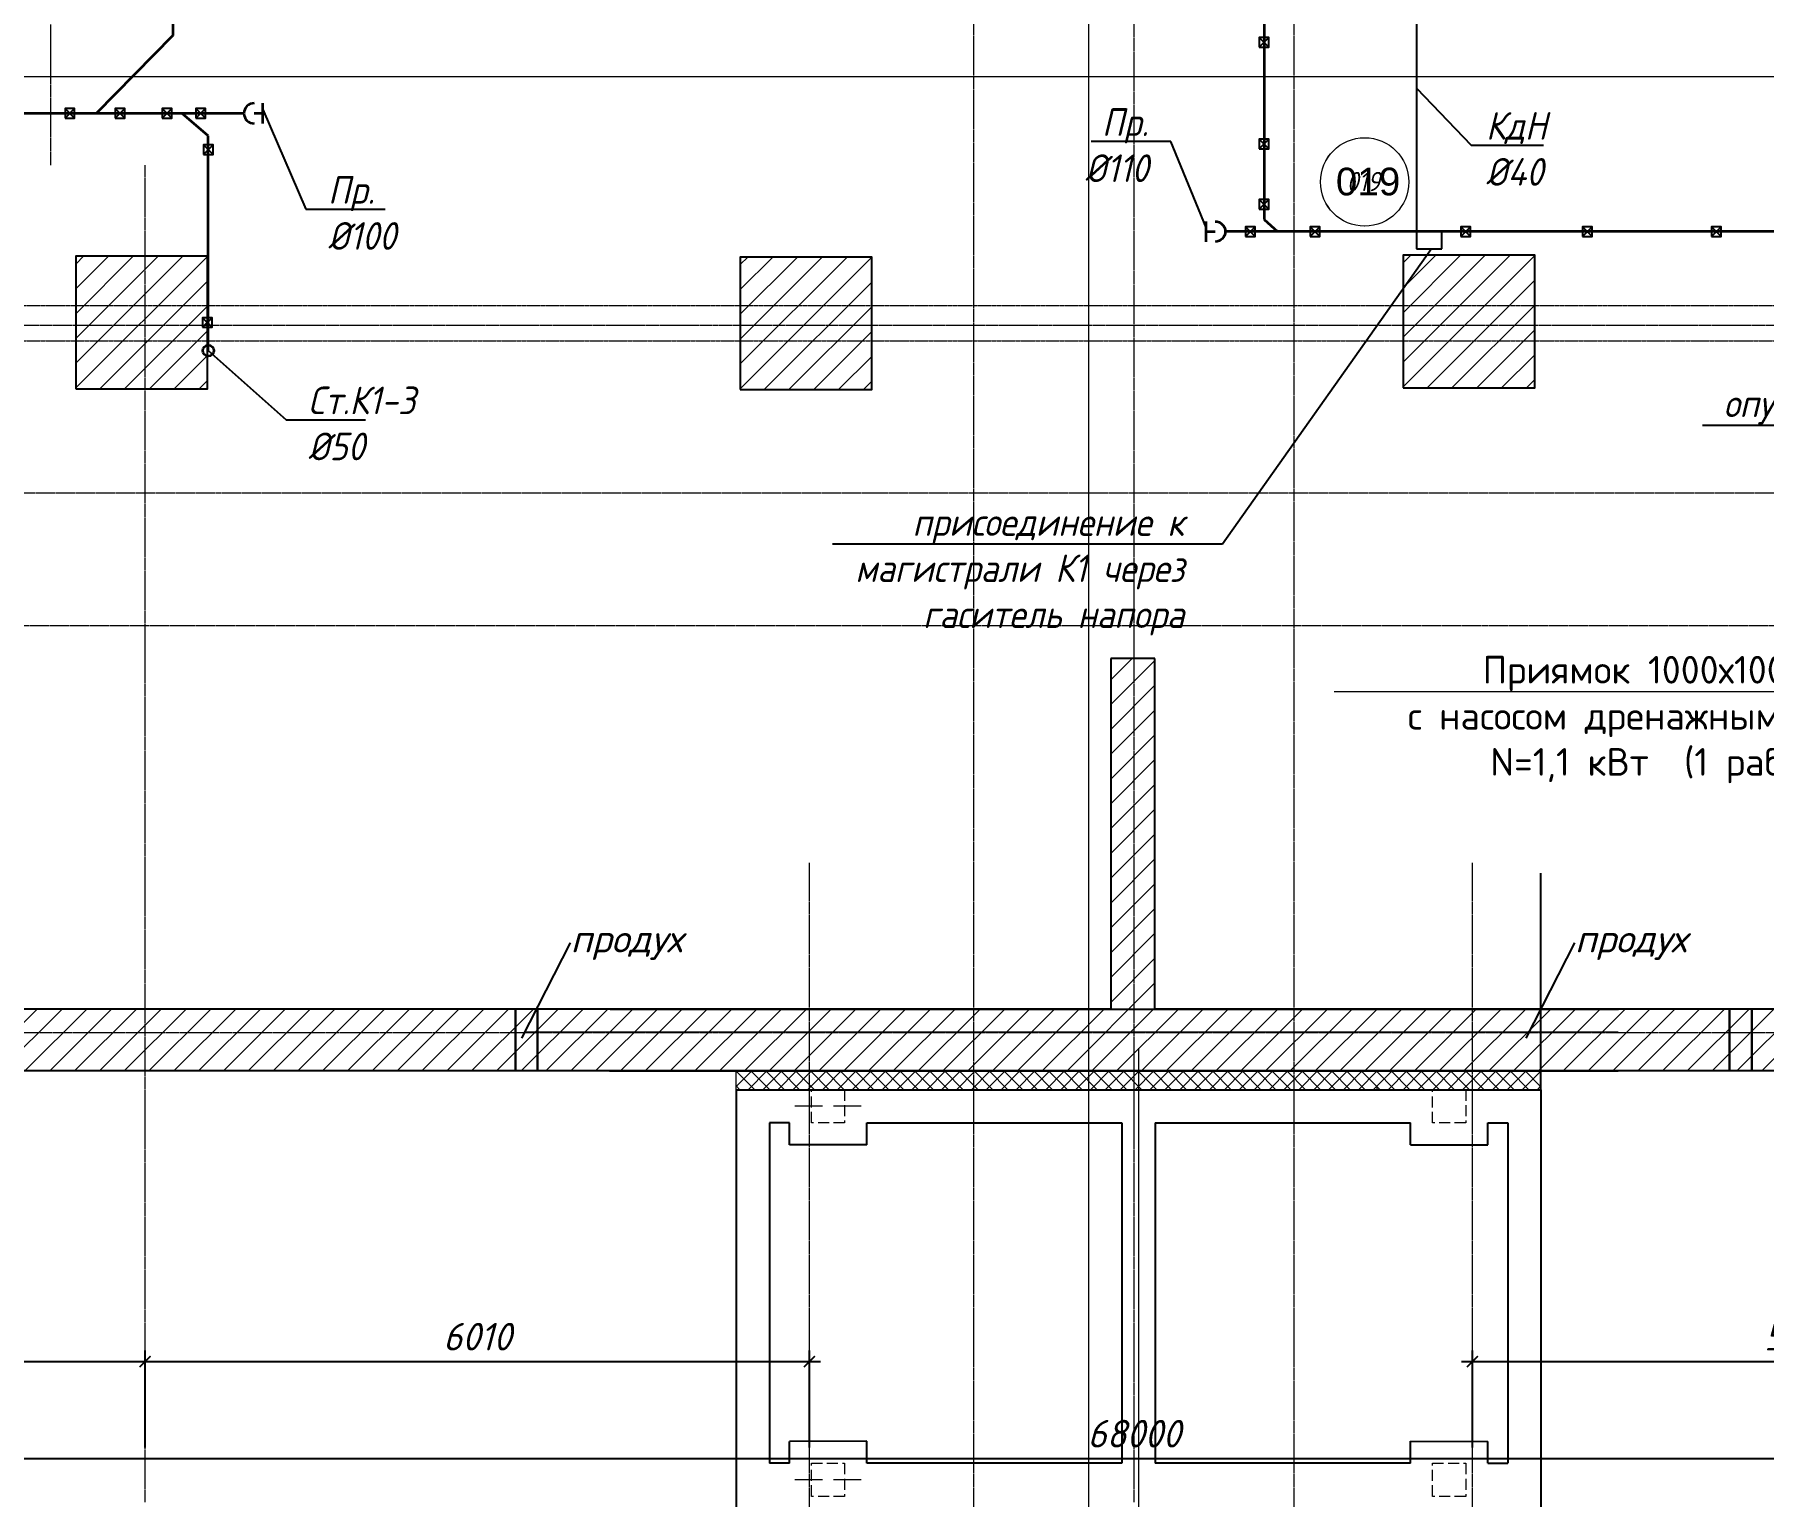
# Model space of a CAD drawing. Header units: millimetres. Extents: x -10178924 to 11692288, y -947381 to 58396.
# Drawn here: x 736189 to 751832, y -930755 to -917528 of the extents above; entities that cross this region are included whole.
import ezdxf
from ezdxf import colors
from ezdxf.entities.mleader import LeaderData, LeaderLine
from ezdxf.enums import TextEntityAlignment as Align
from ezdxf.math import Vec2, Vec3

# ---------------------------------------------------------------- set-up
doc = ezdxf.new("R2010")
doc.units = ezdxf.units.MM
for name, pattern in [('DASHED', [564.444447, 282.222223, -282.222223]), ('GOST2.303 4', [7, 5, -2, 0]), ('короткая штриховая', [282.222222, 141.111111, -141.111111]), ('невидимая', [9.525, 6.35, -3.175]), ('осевая', [50.8, 31.75, -6.35, 6.35, -6.35])]:
    doc.linetypes.add(name, pattern=pattern)
for name, color, linetype, lineweight in [('_0', 7, 'Continuous', 25), ('PDF _Разрезы', 7, 'Continuous', 9), ('Балки.1', 7, 'Continuous', 9), ('ВК_ К1', 24, 'Continuous', 35), ('Контур пол Подвал', 7, 'Continuous', 9), ('Крыльцо', 250, 'Continuous', 9), ('Оси', 253, 'Continuous', 9), ('Отделка СТЕН', 6, 'Continuous', 13), ('перегородки нов.', 112, 'Continuous', 30), ('Размеры осевые', 153, 'Continuous', 9), ('Стены', 7, 'Continuous', 20), ('Стены.1', 7, 'Continuous', 25), ('Текст 0.09', 250, 'Continuous', 5), ('Штрих', 7, 'Continuous', 13), ('ШТРИХОВКА', 252, 'Continuous', 15)]:
    doc.layers.add(name, color=color, linetype=linetype, lineweight=lineweight)
for name, color, linetype in [('PDF _Марки помещений', 5, 'Continuous'), ('ВК_Выноски', 7, 'Continuous'), ('Стены внутр.1', 7, 'Continuous')]:
    doc.layers.add(name, color=color, linetype=linetype)
doc.styles.add('Gost_', font='isocpeur.ttf', dxfattribs={"width": 0.8, "height": 250})
doc.styles.add('ISOCPEUR', font='isocpeui.ttf', dxfattribs={"width": 0.9})
doc.styles.add('PDF Arial', font='arial.ttf')
doc.styles.add('НТПИ_ТИ', font='isocpeui.ttf', dxfattribs={"height": 250})
doc.styles.add('ТЕКСТ', font='arial.ttf', dxfattribs={"height": 200})
doc.styles.add('Текст_М100', font='GOST_Common Italic.ttf', dxfattribs={"height": 250})
doc.dimstyles.new('Размеры_М100', dxfattribs={"dimtxt": 250, "dimasz": 100, "dimexe": 100, "dimexo": 100, "dimgap": 100, "dimtad": 1, "dimrnd": 5, "dimtxsty": 'Текст_М100', "dimblk": 'ARCHTICK', "dimcen": 250, "dimdle": 100, "dimadec": 0, "dimazin": 2, "dimtfac": 1, "dimtmove": 1, "dimatfit": 3, "dimfxl": 1, "dimarcsym": 0})

# ---------------------------------------------------------------- blocks, each defined once
blk = doc.blocks.new('_None')
blk = doc.blocks.new('*U2131')
at = {"color": 0, "lineweight": -2}
for p, q in [((215, -115), (215, 115)), ((215, 0), (115, 0))]:
    blk.add_line(p, q, dxfattribs=at)
blk.add_arc((115, 0), 115, 90, 270, dxfattribs=at)
at = {"color": 18, "lineweight": 40, "true_color": 0x050505, "style": 'Gost_', "width": 0.8, "flags": 1}
blk.add_attdef('ДИАМЕТР', text='', height=2.5, dxfattribs=at).set_placement((-24, 39), align=Align.MIDDLE_CENTER)
blk = doc.blocks.new('_ArchTick')
at = {"color": 0, "linetype": 'ByBlock', "const_width": 0.15}
blk.add_lwpolyline([(-0.5, -0.5), (0.5, 0.5)], dxfattribs=at)
blk = doc.blocks.new('*D2684')
at = {"layer": 'Defpoints', "color": 0, "ltscale": 100, "transparency": 16777216}
for p in [(18052, -50926), (12047, -51804), (18052, -51804)]:
    blk.add_point(p, dxfattribs=at)
at = {"layer": 'Размеры осевые', "color": 0, "lineweight": -2, "ltscale": 100, "transparency": 16777216}
for p, q in [((12047, -51704), (12047, -50826)), ((18052, -51704), (18052, -50826)), ((11947, -50926), (18152, -50926))]:
    blk.add_line(p, q, dxfattribs=at)
at = {"layer": 'Размеры осевые', "color": 0, "lineweight": -2, "ltscale": 100, "transparency": 16777216, "xscale": 100, "yscale": 100, "zscale": 100, "rotation": 180}
blk.add_blockref('_ArchTick', (12047, -50926), dxfattribs=at)
at = {"layer": 'Размеры осевые', "color": 0, "lineweight": -2, "ltscale": 100, "transparency": 16777216, "xscale": 100, "yscale": 100, "zscale": 100}
blk.add_blockref('_ArchTick', (18052, -50926), dxfattribs=at)
at = {"layer": 'Размеры осевые', "color": 0, "ltscale": 100, "transparency": 16777216, "insert": (15049, -50701), "char_height": 250, "attachment_point": 5, "style": 'Текст_М100'}
blk.add_mtext('6005', dxfattribs=at)
blk = doc.blocks.new('*D2685')
at = {"layer": 'Defpoints', "color": 0, "ltscale": 100, "transparency": 16777216}
for p in [(24063, -50926), (18052, -51804), (24063, -51804)]:
    blk.add_point(p, dxfattribs=at)
at = {"layer": 'Размеры осевые', "color": 0, "lineweight": -2, "ltscale": 100, "transparency": 16777216}
for p, q in [((18052, -51704), (18052, -50826)), ((24063, -51704), (24063, -50826)), ((17952, -50926), (24163, -50926))]:
    blk.add_line(p, q, dxfattribs=at)
at = {"layer": 'Размеры осевые', "color": 0, "lineweight": -2, "ltscale": 100, "transparency": 16777216, "xscale": 100, "yscale": 100, "zscale": 100, "rotation": 180}
blk.add_blockref('_ArchTick', (18052, -50926), dxfattribs=at)
at = {"layer": 'Размеры осевые', "color": 0, "lineweight": -2, "ltscale": 100, "transparency": 16777216, "xscale": 100, "yscale": 100, "zscale": 100}
blk.add_blockref('_ArchTick', (24063, -50926), dxfattribs=at)
at = {"layer": 'Размеры осевые', "color": 0, "ltscale": 100, "transparency": 16777216, "insert": (21057, -50701), "char_height": 250, "attachment_point": 5, "style": 'Текст_М100'}
blk.add_mtext('6010', dxfattribs=at)
blk = doc.blocks.new('*D2687')
at = {"layer": 'Defpoints', "color": 0, "ltscale": 100, "transparency": 16777216}
for p in [(36045, -50926), (30062, -51804), (36045, -51804)]:
    blk.add_point(p, dxfattribs=at)
at = {"layer": 'Размеры осевые', "color": 0, "lineweight": -2, "ltscale": 100, "transparency": 16777216}
for p, q in [((30062, -51704), (30062, -50826)), ((36045, -51704), (36045, -50826)), ((29962, -50926), (36145, -50926))]:
    blk.add_line(p, q, dxfattribs=at)
at = {"layer": 'Размеры осевые', "color": 0, "lineweight": -2, "ltscale": 100, "transparency": 16777216, "xscale": 100, "yscale": 100, "zscale": 100, "rotation": 180}
blk.add_blockref('_ArchTick', (30062, -50926), dxfattribs=at)
at = {"layer": 'Размеры осевые', "color": 0, "lineweight": -2, "ltscale": 100, "transparency": 16777216, "xscale": 100, "yscale": 100, "zscale": 100}
blk.add_blockref('_ArchTick', (36045, -50926), dxfattribs=at)
at = {"layer": 'Размеры осевые', "color": 0, "ltscale": 100, "transparency": 16777216, "insert": (33053, -50701), "char_height": 250, "attachment_point": 5, "style": 'Текст_М100'}
blk.add_mtext('5985', dxfattribs=at)
blk = doc.blocks.new('*D2691')
at = {"layer": 'Defpoints', "color": 0, "ltscale": 100, "transparency": 16777216}
for p in [(61000, -51804), (-7000, -52200), (61000, -52200)]:
    blk.add_point(p, dxfattribs=at)
at = {"layer": 'Размеры осевые', "color": 0, "lineweight": -2, "ltscale": 100, "transparency": 16777216}
for p, q in [((-7000, -52100), (-7000, -51704)), ((61000, -52100), (61000, -51704)), ((-7100, -51804), (61100, -51804))]:
    blk.add_line(p, q, dxfattribs=at)
at = {"layer": 'Размеры осевые', "color": 0, "lineweight": -2, "ltscale": 100, "transparency": 16777216, "xscale": 100, "yscale": 100, "zscale": 100, "rotation": 180}
blk.add_blockref('_ArchTick', (-7000, -51804), dxfattribs=at)
at = {"layer": 'Размеры осевые', "color": 0, "lineweight": -2, "ltscale": 100, "transparency": 16777216, "xscale": 100, "yscale": 100, "zscale": 100}
blk.add_blockref('_ArchTick', (61000, -51804), dxfattribs=at)
at = {"layer": 'Размеры осевые', "color": 0, "ltscale": 100, "transparency": 16777216, "insert": (27000, -51579), "char_height": 250, "attachment_point": 5, "style": 'Текст_М100'}
blk.add_mtext('68000', dxfattribs=at)
blk = doc.blocks.new('A$C5282721b')
at = {"layer": 'ШТРИХОВКА', "ltscale": 100, "true_color": 0x000000, "transparency": 33554687}
h = blk.add_hatch(dxfattribs=at)
h.set_pattern_fill('ANSI31', color=18, scale=50)
h.set_pattern_definition([(45, (-79853.19, 25128.16), (-112.2532, 112.2532), [])])
h.paths.add_polyline_path([(5440.998, -31868.119), (-7386.275, -31868.119), (-7386.275, -48296.478), (61378.75, -48296.478), (61378.75, -31842.839), (41035.118, -31842.839), (41035.118, -31656.036), (40796.248, -31656.036), (40796.248, -31842.839), (40629.962, -31842.839), (40629.962, -31942.839), (40605.14, -34348.621), (40629.93, -32405.355), (39128.581, -32429.908), (40629.962, -32402.839), (40629.675, -32155.326), (39132.149, -32179.816), (39135.64, -31968.17), (38886.085, -31968.17), (38879.867, -32433.975), (40623.548, -32405.459), (40553.111, -38427.181), (40243.01, -38425.516), (40241.748, -38827.97), (43340.219, -38835.027), (43340.219, -38442.147), (40953.116, -38429.329), (41029.994, -32402.839), (54378.974, -32402.839), (54378.974, -35923.465), (54778.974, -35923.465), (54778.974, -32402.839), (60818.75, -32402.839), (60818.75, -41309.464), (60472.291, -41309.464), (60472.291, -41709.464), (60818.75, -41709.464), (60818.75, -47736.478), (44025.201, -47736.478), (44013.125, -46167.929), (43613.137, -46171.008), (43625.189, -47736.478), (27189.462, -47736.478), (27189.462, -44565.139), (26789.462, -44565.139), (26789.462, -47736.478), (10401.743, -47736.478), (10394.408, -46134.647), (9994.404, -46134.678), (10001.739, -47736.478), (-6826.275, -47736.478), (-6826.275, -41729.869), (-6530.734, -41731.097), (-6529.072, -41331.1), (-6826.275, -41329.865), (-6826.275, -32428.119), (-762.705, -32428.119), (-770.891, -36004.088), (-370.903, -36005.35), (-362.703, -32428.119), (5640.998, -32428.119), (5640.998, -31868.119)])
h.paths.add_polyline_path([(3584.804, -41373.023), (3584.804, -41773.13), (9973.974, -41799.679), (9987.536, -44634.678), (10387.54, -44634.678), (10372.735, -41401.332)], flags=17)
h.paths.add_polyline_path([(2513.142, -41768.578), (2514.803, -41368.779), (-383.184, -41356.638), (-371.114, -37407.013), (-774.123, -37406.088), (-783.181, -41354.976), (-5508.242, -41335.314), (-5509.901, -41734.604)], flags=17)
h = blk.add_hatch(dxfattribs=at)
h.set_pattern_fill('ANSI31', color=18, scale=50)
h.set_pattern_definition([(45, (-114806.28, -12413.2), (-112.2532, 112.2532), [])])
h.paths.add_polyline_path([(18615.638, -42124.741), (17425.638, -42124.741), (17427.448, -41072.077), (17425.638, -40924.741), (18615.638, -40924.741)])
h = blk.add_hatch(dxfattribs=at)
h.set_pattern_fill('ANSI31', color=18, scale=50)
h.set_pattern_definition([(45, (-108795.48, -12420.78), (-112.2532, 112.2532), [])])
h.paths.add_polyline_path([(24626.443, -42132.332), (23436.443, -42132.332), (23438.253, -41079.668), (23436.443, -40932.332), (24626.443, -40932.332)])
h = blk.add_hatch(dxfattribs=at)
h.set_pattern_fill('ANSI31', color=18, scale=50)
h.set_pattern_definition([(45, (-102796.11, -12404.7), (-112.2532, 112.2532), [])])
h.paths.add_polyline_path([(30625.812, -42116.254), (29435.812, -42116.254), (29437.622, -41063.59), (29435.812, -40916.254), (30625.812, -40916.254)])
at = {"layer": 'ШТРИХОВКА', "lineweight": 9, "true_color": 0x000000, "transparency": 33554687}
h = blk.add_hatch(dxfattribs=at)
h.set_pattern_fill('ANSI37', color=18, scale=30, style=0)
h.set_pattern_definition([(45, (-41795451.25, -1495764.39), (-67.3519209, 67.3519209), []), (135, (-41795451.25, -1495764.39), (-67.3519209, -67.3519209), [])])
h.paths.add_polyline_path([(30680.879, -48296.478), (23402.93, -48296.478), (23399.762, -48466.478), (30680.879, -48466.478)])
at = {"transparency": 33554687}
for p, q in [((30680.879, -48466.478), (30680.879, -46507.435)), ((30680.879, -48466.478), (30680.879, -46507.435)), ((30230.744, -48466.478), (30680.879, -48466.478)), ((30230.744, -48466.478), (30680.879, -48466.478))]:
    blk.add_line(p, q, dxfattribs=at)
at = {"layer": 'PDF _Марки помещений', "color": 18, "lineweight": 9, "true_color": 0x000000, "transparency": 33554687}
blk.add_circle((29086.922, -40253.032), 400.064, dxfattribs=at)
at = {"layer": 'PDF _Разрезы', "color": 18, "lineweight": 9, "true_color": 0x000000, "transparency": 33554687}
for points in [[(26590.978, -58613.553), (26594.843, 2746.034)], [(-11856.305, -39299.259), (62616.964, -39299.259)]]:
    blk.add_lwpolyline(points, dxfattribs=at)
at = {"layer": 'Балки.1', "color": 18, "linetype": 'короткая штриховая', "ltscale": 0.02, "true_color": 0x000000, "transparency": 33554687}
for p, q in [((12015.573, -41369.704), (41378.795, -41369.704)), ((12015.573, -41689.704), (41973.795, -41689.704))]:
    blk.add_line(p, q, dxfattribs=at)
at = {"layer": 'Контур пол Подвал', "color": 18, "linetype": 'невидимая', "true_color": 0x000000, "transparency": 33554687}
for p, q in [((13194.417, -43064.958), (39053.725, -43064.958)), ((14394.417, -44264.958), (36068.725, -44264.958))]:
    blk.add_line(p, q, dxfattribs=at)
at = {"layer": 'Крыльцо', "color": 18, "linetype": 'DASHED', "lineweight": 5, "ltscale": 20, "true_color": 0x000000, "transparency": 33554687}
blk.add_line((29693.445, -48466.478), (24375.505, -48466.478), dxfattribs=at)
at = {"layer": 'Оси', "color": 18, "ltscale": 50, "true_color": 0x000000, "transparency": 33554687}
for p, q in [((21498.839, -47941.478), (31379.92, -47941.478)), ((27041.112, -48091.494), (27041.112, -57162.83))]:
    blk.add_line(p, q, dxfattribs=at)
at = {"layer": 'Отделка СТЕН', "color": 18, "true_color": 0x000000, "transparency": 33554687}
blk.add_line((29195.511, -48446.478), (29195.511, -48466.478), dxfattribs=at)
at = {"layer": 'перегородки нов.', "color": 18, "ltscale": 100, "true_color": 0x000000, "transparency": 33554687}
for p, q in [((21401.743, -48296.478), (21401.743, -47736.478)), ((21601.743, -48296.478), (21601.743, -47736.478)), ((32389.462, -48296.478), (32389.462, -47736.478)), ((32589.462, -48296.478), (32589.462, -47736.478))]:
    blk.add_line(p, q, dxfattribs=at)
at = {"layer": 'Размеры осевые', "color": 251, "linetype": 'осевая', "ltscale": 0.5, "transparency": 33554687}
for p, q in [((27000, -52200), (27000, 1500)), ((25550, -58512.867), (25550, -4812.867)), ((28450, -58512.867), (28450, -4812.867)), ((17200, -40100), (17200, -25800)), ((18051.913, -52200), (18051.913, -40100)), ((-9750, -41550), (62308.109, -41550)), ((24062.718, -58512.867), (24062.718, -46412.867)), ((30062.087, -58512.867), (30062.087, -46412.867)), ((-9750, -47950), (62308.109, -47950))]:
    blk.add_line(p, q, dxfattribs=at)
at = {"layer": 'Стены', "color": 18, "linetype": 'Continuous', "lineweight": 25, "true_color": 0x000000, "transparency": 33554687}
for p, q in [((23401.346, -48466.478), (23401.346, -56936.52)), ((23401.346, -48466.478), (30680.879, -48466.478)), ((30680.879, -48466.478), (30680.879, -56936.52)), ((23701.346, -48766.478), (23701.346, -51847.02)), ((23881.112, -48766.478), (23701.346, -48766.478)), ((23881.112, -48965.546), (23881.112, -48766.478)), ((24581.112, -48766.478), (26891.112, -48766.478)), ((24581.112, -48965.546), (24581.112, -48766.478)), ((26891.112, -48766.478), (26891.112, -51847.02)), ((27191.112, -48766.478), (27191.112, -51847.02)), ((27191.112, -48766.478), (29500.549, -48766.478)), ((29500.549, -48966.546), (29500.549, -48766.478)), ((30200.549, -48965.546), (30200.549, -48766.478)), ((30200.549, -48766.478), (30380.879, -48766.478)), ((30380.879, -48766.478), (30380.879, -51847.02)), ((24581.112, -48965.546), (23881.112, -48965.546)), ((29500.549, -48966.546), (30200.549, -48965.546)), ((24581.112, -51646.088), (23881.112, -51648.245)), ((23881.112, -51847.02), (23881.112, -51648.245)), ((24581.112, -51846.02), (24581.112, -51646.088)), ((29501.549, -51846.02), (29501.549, -51646.088)), ((29501.549, -51646.088), (30200.549, -51648.245)), ((30200.549, -51847.02), (30200.549, -51648.245)), ((23881.112, -51847.02), (23701.346, -51847.02)), ((26891.112, -51846.02), (24581.112, -51846.02)), ((29501.549, -51846.02), (27191.112, -51846.02)), ((30200.549, -51847.02), (30380.879, -51847.02))]:
    blk.add_line(p, q, dxfattribs=at)
at = {"layer": 'Стены внутр.1', "color": 18, "linetype": 'Continuous', "true_color": 0x000000, "transparency": 33554687, "flags": 128}
for points in [[(27189.462, -44565.139), (26789.462, -44565.139)], [(26789.462, -44565.139), (26789.462, -47736.478)], [(27189.462, -47736.478), (27189.462, -44565.139)]]:
    blk.add_lwpolyline(points, dxfattribs=at)
at = {"layer": 'Стены.1', "color": 18, "linetype": 'Continuous', "true_color": 0x000000, "transparency": 33554687}
blk.add_line((22260.788, -47737.702), (31384.058, -47737.702), dxfattribs=at)
at = {"layer": 'Стены.1', "color": 18, "linetype": 'Continuous', "true_color": 0x000000, "transparency": 33554687, "flags": 128}
for points in [[(17425.638, -42124.741), (18615.638, -42124.741), (18615.638, -40924.741), (17425.638, -40924.741)], [(23436.443, -42132.332), (24626.443, -42132.332), (24626.443, -40932.332), (23436.443, -40932.332)], [(29435.812, -42116.254), (30625.812, -42116.254), (30625.812, -40916.254), (29435.812, -40916.254)]]:
    blk.add_lwpolyline(points, close=True, dxfattribs=at)
for points in [[(26789.462, -47736.478), (10401.743, -47736.478)], [(43625.189, -47736.478), (27189.462, -47736.478)], [(27189.462, -48296.478), (10001.739, -48296.478)], [(22252.998, -48296.478), (31381.805, -48296.478)], [(44025.201, -48296.478), (27189.462, -48296.478)]]:
    blk.add_lwpolyline(points, dxfattribs=at)
at = {"layer": 'Текст 0.09', "linetype": 'ByBlock', "lineweight": -2, "ltscale": 100, "transparency": 33554687}
for p, q in [((21901.213, -47137.146), (21901.573, -47137.146)), ((21901.213, -47137.146), (21901.573, -47137.146)), ((30988.931, -47137.146), (30989.291, -47137.146)), ((30988.931, -47137.146), (30989.291, -47137.146))]:
    blk.add_line(p, q, dxfattribs=at)
for points in [[(21461.814, -47999.426), (21901.213, -47137.146)], [(21461.814, -47999.426), (21901.213, -47137.146)], [(30549.533, -47999.426), (30988.931, -47137.146)], [(30549.533, -47999.426), (30988.931, -47137.146)]]:
    blk.add_lwpolyline(points, dxfattribs=at)
at = {"layer": 'Текст 0.09', "ltscale": 100, "transparency": 33554687}
for points in [[(21461.841, -47999.44), (21461.732, -47999.586), (21461.787, -47999.412)], [(21461.841, -47999.44), (21461.732, -47999.586), (21461.787, -47999.412)], [(30549.559, -47999.44), (30549.451, -47999.586), (30549.506, -47999.412)], [(30549.559, -47999.44), (30549.451, -47999.586), (30549.506, -47999.412)]]:
    blk.add_solid(points, dxfattribs=at)
at = {"layer": 'Штрих', "color": 18, "linetype": 'GOST2.303 4', "ltscale": 50, "true_color": 0x000000, "transparency": 33554687}
for p, q in [((24531.112, -48616.546), (23931.112, -48616.546)), ((24531.112, -51996.088), (23931.112, -51996.088))]:
    blk.add_line(p, q, dxfattribs=at)
at = {"layer": 'Штрих', "color": 18, "linetype": 'GOST2.303 4', "ltscale": 20, "true_color": 0x000000, "transparency": 33554687}
for points in [[(24081.112, -48466.546), (24381.112, -48466.546), (24381.112, -48766.546), (24081.112, -48766.546)], [(29701.112, -48466.546), (30001.112, -48466.546), (30001.112, -48766.546), (29701.112, -48766.546)], [(24081.112, -51846.088), (24381.112, -51846.088), (24381.112, -52146.088), (24081.112, -52146.088)], [(29701.112, -51846.088), (30001.112, -51846.088), (30001.112, -52146.088), (29701.112, -52146.088)]]:
    blk.add_lwpolyline(points, close=True, dxfattribs=at)
at = {"layer": 'ШТРИХОВКА', "color": 18, "lineweight": 9, "true_color": 0x000000, "transparency": 33554687}
for p, q in [((23401.346, -48466.478), (23401.346, -48296.478)), ((30680.879, -48466.478), (30680.879, -48296.478))]:
    blk.add_line(p, q, dxfattribs=at)
at = {"layer": 'PDF _Марки помещений', "color": 18, "lineweight": 9, "true_color": 0x000000, "transparency": 33554687, "insert": (28923.949, -40336.747), "char_height": 175, "attachment_point": 7, "style": 'ISOCPEUR'}
blk.add_mtext('019', dxfattribs=at)
at = {"layer": 'Текст 0.09', "color": 7, "ltscale": 100, "transparency": 33554687, "char_height": 250, "attachment_point": 1, "style": 'НТПИ_ТИ'}
for insert in [(21901.663, -46974.646), (21901.663, -46974.646), (30989.381, -46974.646), (30989.381, -46974.646)]:
    blk.add_mtext('продух', dxfattribs=dict(at, insert=insert))
at = {"layer": 'Размеры осевые', "color": 251, "ltscale": 100, "transparency": 33554687}
for base, p1, p2, picture, middle in [((18051.9129, -50926.2303), (12046.8481, -51804.0761), (18051.9129, -51804.0761), '*D2684', (15049.3805, -50701.2303)), ((24062.718, -50926.2303), (18051.9129, -51804.0761), (24062.718, -51804.0761), '*D2685', (21057.3155, -50701.2303)), ((36044.826, -50926.23), (30062.087, -51804.076), (36044.826, -51804.076), '*D2687', (33053.457, -50701.23)), ((61000, -51804.076), (-7000, -52200), (61000, -52200), '*D2691', (27000, -51579.076))]:
    dim = blk.add_linear_dim(base=base, p1=p1, p2=p2, dimstyle='Размеры_М100', dxfattribs=at)
    dim.commit()
    dim.dimension.update_dxf_attribs({"geometry": picture, "text_midpoint": middle})

msp = doc.modelspace()

# ---------------------------------------------------------------- linework, layer by layer
for p, q in [((748693.9, -916458.9), (748693.9, -919467.2)), ((747270.6, -917556.2), (747357.7, -917643.2)), ((747357.7, -917556.2), (747270.6, -917643.2)), ((736464.1, -918197.8), (736551.2, -918284.8)), ((736551.2, -918197.8), (736464.1, -918284.8)), ((736917.3, -918197.8), (737004.4, -918284.8)), ((737004.4, -918197.8), (736917.3, -918284.8)), ((737343.7, -918197.8), (737430.8, -918284.8)), ((737430.8, -918197.8), (737343.7, -918284.8)), ((737649.2, -918197.8), (737736.3, -918284.8)), ((737736.3, -918197.8), (737649.2, -918284.8)), ((737717.1, -918526.1), (737804.2, -918613.2)), ((737804.2, -918526.1), (737717.1, -918613.2)), ((747270.6, -918476.1), (747357.7, -918563.1)), ((747357.7, -918476.1), (747270.6, -918563.1)), ((747270.6, -919020.6), (747357.7, -919107.6)), ((747357.7, -919020.6), (747270.6, -919107.6)), ((747145.7, -919267), (747232.8, -919354)), ((747232.8, -919267), (747145.7, -919354)), ((747731.8, -919267), (747818.9, -919354)), ((747818.9, -919267), (747731.8, -919354)), ((748921.1, -919467.2), (748921.1, -919310.5)), ((749093.5, -919267), (749180.6, -919354)), ((749180.6, -919267), (749093.5, -919354)), ((750195.7, -919267), (750282.8, -919354)), ((750282.8, -919267), (750195.7, -919354)), ((751362.9, -919267), (751450, -919354)), ((751450, -919267), (751362.9, -919354)), ((748693.9, -919467.2), (748921.1, -919467.2)), ((737709.1, -920090), (737796.2, -920177.1)), ((737796.2, -920090), (737709.1, -920177.1))]:
    msp.add_line(p, q)
for points in [[(747270.6, -917643.2), (747357.7, -917643.2), (747357.7, -917556.2), (747270.6, -917556.2)], [(736464.1, -918284.8), (736551.2, -918284.8), (736551.2, -918197.8), (736464.1, -918197.8)], [(736917.3, -918284.8), (737004.4, -918284.8), (737004.4, -918197.8), (736917.3, -918197.8)], [(737343.7, -918284.8), (737430.8, -918284.8), (737430.8, -918197.8), (737343.7, -918197.8)], [(737649.2, -918284.8), (737736.3, -918284.8), (737736.3, -918197.8), (737649.2, -918197.8)], [(737717.1, -918613.2), (737804.2, -918613.2), (737804.2, -918526.1), (737717.1, -918526.1)], [(747270.6, -918563.1), (747357.7, -918563.1), (747357.7, -918476.1), (747270.6, -918476.1)], [(747270.6, -919107.6), (747357.7, -919107.6), (747357.7, -919020.6), (747270.6, -919020.6)], [(747145.7, -919354), (747232.8, -919354), (747232.8, -919267), (747145.7, -919267)], [(747731.8, -919354), (747818.9, -919354), (747818.9, -919267), (747731.8, -919267)], [(749093.5, -919354), (749180.6, -919354), (749180.6, -919267), (749093.5, -919267)], [(750195.7, -919354), (750282.8, -919354), (750282.8, -919267), (750195.7, -919267)], [(751362.9, -919354), (751450, -919354), (751450, -919267), (751362.9, -919267)], [(737709.1, -920177.1), (737796.2, -920177.1), (737796.2, -920090), (737709.1, -920090)]]:
    msp.add_lwpolyline(points, close=True)
at = {"layer": 'PDF _Марки помещений', "lineweight": 9, "transparency": 33554687}
msp.add_circle((748223.9, -918861.8), 400.1, dxfattribs=at)
at = {"layer": 'ВК_ К1'}
for p, q in [((737441.4, -916967.1), (737440, -917535.9)), ((747314.1, -917036.6), (747314.1, -919202.9)), ((737440, -917535.9), (736745.2, -918241.3)), ((738082.9, -918241.3), (728433.1, -918241.3)), ((737760.7, -918443.9), (737523.1, -918241.3)), ((737760.7, -920387.7), (737760.7, -918443.9)), ((747314.1, -919202.9), (747436.2, -919310.5)), ((769044.9, -919310.5), (746962.2, -919310.5))]:
    msp.add_line(p, q, dxfattribs=at)
at = {"layer": 'ВК_ К1', "ltscale": 100}
msp.add_circle((737760.7, -920387.7), 50, dxfattribs=at)

# ---------------------------------------------------------------- block references
msp.add_blockref('A$C5282721b', (719137, -878608.8))
at = {"layer": 'ВК_ К1', "yscale": 0.8000000000000009, "zscale": 0.8000000000000009}
for p, xscale in [((738082.9, -918241.3), 0.8000000000000009), ((746962.2, -919310.5), -0.8000000000000009)]:
    msp.add_blockref('*U2131', p, dxfattribs=dict(at, xscale=xscale))

# ---------------------------------------------------------------- texts
at = {"layer": 'PDF _Марки помещений', "lineweight": 9, "transparency": 33554687, "insert": (747963.6, -918986.7), "char_height": 250.14, "attachment_point": 7, "style": 'PDF Arial'}
msp.add_mtext('019', dxfattribs=at)

# ---------------------------------------------------------------- leaders
at = {"layer": '_0'}
ml = msp.add_multileader_mtext('Standard', dxfattribs=at)
ml.set_content('\\A1;{\\fISOCPEUR|b0|i0|c204|p34;Приямок \\fISOCPEUR|b0|i0|c0|p34;1000\\fISOCPEUR|b0|i0|c204|p34;х\\fISOCPEUR|b0|i0|c0|p34;1000\\fISOCPEUR|b0|i0|c204|p34;х\\fISOCPEUR|b0|i0|c0|p34;800(h)\\P\\fISOCPEUR|b0|i0|c204|p34;с насосом дренажным \\A0; \\H0.91667x;ГНОМ 10-10\\A1;\\H1.09091x; \\PN=1,1 кВт\\fISOCPEUR|b0|i0|c0|p34;  (1 \\fISOCPEUR|b0|i0|c204|p34;раб\\fISOCPEUR|b0|i0|c0|p34;. 1 \\fISOCPEUR|b0|i0|c204|p34;рез\\fISOCPEUR|b0|i0|c0|p34;.)}', color=256, style='ТЕКСТ')
ml.set_leader_properties(lineweight=13)
ml.set_arrow_properties(name='NONE')
ml.build(insert=Vec2(0, 0))
ml.multileader.update_dxf_attribs({"text_left_attachment_type": 6, "text_right_attachment_type": 6, "dogleg_length": 100, "arrow_head_size": 600, "scale": 100})
ctx = ml.context
ctx.base_point, ctx.scale, ctx.char_height, ctx.arrow_head_size, ctx.landing_gap_size, ctx.plane_origin = Vec3(748664.6, -923475.7), 100, 250, 600, 0.18, Vec3(765489.8, -820746.7)
ctx.left_attachment, ctx.right_attachment, ctx.text_align_type = 6, 6, 1
notes = []
notes.append((ctx, [(1, (1, 1, 0), (754073.3, -923475.7), (-1, 0), 200, [(0, [(756690.1, -924125.4)], 0, [])])]))
ctx.mtext.insert, ctx.mtext.alignment, ctx.mtext.flow_direction = Vec3(751268.9, -923150.7), 2, 5
at = {"layer": 'ВК_Выноски'}
ml = msp.add_multileader_mtext('Standard', dxfattribs=at)
ml.set_content('КдН\\P%%C40', color=7, style='ISOCPEUR')
ml.set_leader_properties(color=7, linetype='ByLayer', lineweight=-1)
ml.set_arrow_properties(name='NONE')
ml.build(insert=Vec2(0, 0))
ml.multileader.update_dxf_attribs({"text_left_attachment_type": 6, "text_right_attachment_type": 6, "dogleg_length": 0.36, "arrow_head_size": 300})
ctx = ml.context
ctx.base_point, ctx.char_height, ctx.arrow_head_size, ctx.landing_gap_size, ctx.plane_origin = Vec3(749222, -918529.1), 250, 300, 100, Vec3(749775.6, -926232.2)
ctx.left_attachment, ctx.right_attachment = 6, 6
notes.append((ctx, [(0, (1, 1, 0), (749188.9, -918529.1), (1, 0), 33.1, [(0, [(748693.9, -918013)], 0, [])])]))
ctx.mtext.insert, ctx.mtext.width, ctx.mtext.flow_direction = Vec3(749322, -918229.1), 513.532, 5
ml = msp.add_multileader_mtext('Standard', dxfattribs=at)
ml.set_content('{\\W0.9;Пр.\\P%%C100}', color=7, style='ISOCPEUR')
ml.set_leader_properties(color=7, linetype='ByLayer', lineweight=-1)
ml.set_arrow_properties(name='NONE')
ml.build(insert=Vec2(0, 0))
ml.multileader.update_dxf_attribs({"text_left_attachment_type": 6, "text_right_attachment_type": 6, "dogleg_length": 0.36, "arrow_head_size": 300})
ctx = ml.context
ctx.base_point, ctx.char_height, ctx.arrow_head_size, ctx.landing_gap_size, ctx.plane_origin = Vec3(738743.6, -919108.7), 250, 300, 100, Vec3(746265.9, -948259.1)
ctx.left_attachment, ctx.right_attachment = 6, 6
notes.append((ctx, [(0, (1, 1, 0), (738643.2, -919108.7), (1, 0), 100.4, [(0, [(738254.9, -918205.6)], 0, [])])]))
ctx.mtext.insert, ctx.mtext.width, ctx.mtext.flow_direction = Vec3(738843.6, -918808.7), 513.532, 5
ml = msp.add_multileader_mtext('Standard', dxfattribs=at)
ml.set_content('{\\W0.9;Пр.\\P%%C110}', color=7, style='ISOCPEUR')
ml.set_leader_properties(color=7, linetype='ByLayer', lineweight=-1)
ml.set_arrow_properties(name='NONE')
ml.build(insert=Vec2(0, 0))
ml.multileader.update_dxf_attribs({"text_left_attachment_type": 6, "text_right_attachment_type": 6, "dogleg_length": 0.36, "arrow_head_size": 300})
ctx = ml.context
ctx.base_point, ctx.char_height, ctx.arrow_head_size, ctx.landing_gap_size, ctx.plane_origin = Vec3(745604.4, -918495.9), 250, 300, 100, Vec3(738779.1, -949328.4)
ctx.left_attachment, ctx.right_attachment, ctx.text_align_type = 6, 6, 2
notes.append((ctx, [(0, (1, 1, 0), (746469.3, -918495.9), (-1, 0), 100.4, [(0, [(746790.2, -919274.8)], 0, [])])]))
ctx.mtext.insert, ctx.mtext.width, ctx.mtext.alignment, ctx.mtext.flow_direction = Vec3(746269, -918195.9), 513.532, 3, 5
ml = msp.add_multileader_mtext('Standard', dxfattribs=at)
ml.set_content('присоединение к магистрали К1 через гаситель напора', color=7, style='ISOCPEUR')
ml.set_leader_properties(color=7, linetype='ByLayer', lineweight=-1)
ml.set_arrow_properties(name='NONE')
ml.build(insert=Vec2(0, 0))
ml.multileader.update_dxf_attribs({"text_left_attachment_type": 6, "text_right_attachment_type": 6, "dogleg_length": 0.36, "arrow_head_size": 300})
ctx = ml.context
ctx.base_point, ctx.char_height, ctx.arrow_head_size, ctx.landing_gap_size, ctx.plane_origin = Vec3(743367.1, -922139.5), 250, 300, 100, Vec3(756792, -926979.2)
ctx.left_attachment, ctx.right_attachment, ctx.text_align_type = 6, 6, 2
notes.append((ctx, [(0, (1, 1, 0), (746937, -922139.5), (-1, 0), 244.9, [(0, [(748828.6, -919467.2)], 0, [])])]))
ctx.mtext.insert, ctx.mtext.width, ctx.mtext.alignment, ctx.mtext.flow_direction = Vec3(746592.2, -921814.5), 3150.977, 3, 5
ml = msp.add_multileader_mtext('Standard', dxfattribs=at)
ml.set_content('{\\W0.9;Ст.К1-3\\P%%C50 }', color=7, style='ISOCPEUR')
ml.set_leader_properties(color=7, linetype='ByLayer', lineweight=-1)
ml.set_arrow_properties(name='NONE')
ml.build(insert=Vec2(0, 0))
ml.multileader.update_dxf_attribs({"text_left_attachment_type": 6, "text_right_attachment_type": 6, "dogleg_length": 0.36, "arrow_head_size": 300})
ctx = ml.context
ctx.base_point, ctx.char_height, ctx.arrow_head_size, ctx.landing_gap_size, ctx.plane_origin = Vec3(738564, -921013.3), 250, 300, 100, Vec3(747940, -947077.9)
ctx.left_attachment, ctx.right_attachment = 6, 6
notes.append((ctx, [(0, (1, 1, 0), (738463.7, -921013.3), (1, 0), 100.4, [(0, [(737760.7, -920387.7)], 0, [])])]))
ctx.mtext.insert, ctx.mtext.width, ctx.mtext.flow_direction = Vec3(738664, -920713.3), 513.532, 5
ml = msp.add_multileader_mtext('Standard', dxfattribs=at)
ml.set_content('{\\W0.9;опуск с 1эт %%C50 }', color=7, style='ISOCPEUR')
ml.set_leader_properties(color=7, linetype='ByLayer', lineweight=-1)
ml.set_arrow_properties(name='NONE')
ml.build(insert=Vec2(0, 0))
ml.multileader.update_dxf_attribs({"text_left_attachment_type": 6, "text_right_attachment_type": 6, "dogleg_length": 0.36, "arrow_head_size": 300})
ctx = ml.context
ctx.base_point, ctx.char_height, ctx.arrow_head_size, ctx.landing_gap_size, ctx.plane_origin = Vec3(751163.3, -921064.6), 250, 300, 100, Vec3(765642.8, -947596.6)
ctx.left_attachment, ctx.right_attachment, ctx.text_align_type = 6, 6, 2
notes.append((ctx, [(1, (1, 1, 0), (753852.1, -921064.6), (-1, 0), 100.4, [(0, [(754983.6, -920390.3)], 0, [])])]))
ctx.mtext.insert, ctx.mtext.width, ctx.mtext.alignment, ctx.mtext.flow_direction = Vec3(753651.7, -920739.6), 4302.727, 3, 5
for ctx, leaders in notes:
    for number, flags, end, landing, length, lines in leaders:
        leader = LeaderData()
        leader.index, (leader.has_last_leader_line, leader.has_dogleg_vector, leader.attachment_direction) = number, flags
        leader.last_leader_point, leader.dogleg_vector, leader.dogleg_length = Vec3(end), Vec3(landing), length
        for number, points, colour, breaks in lines:
            line = LeaderLine()
            line.index, line.vertices, line.color, line.breaks = number, Vec3.list(points), colors.encode_raw_color(colour), breaks
            leader.lines.append(line)
        ctx.leaders.append(leader)

doc.saveas('drawing.dxf')
